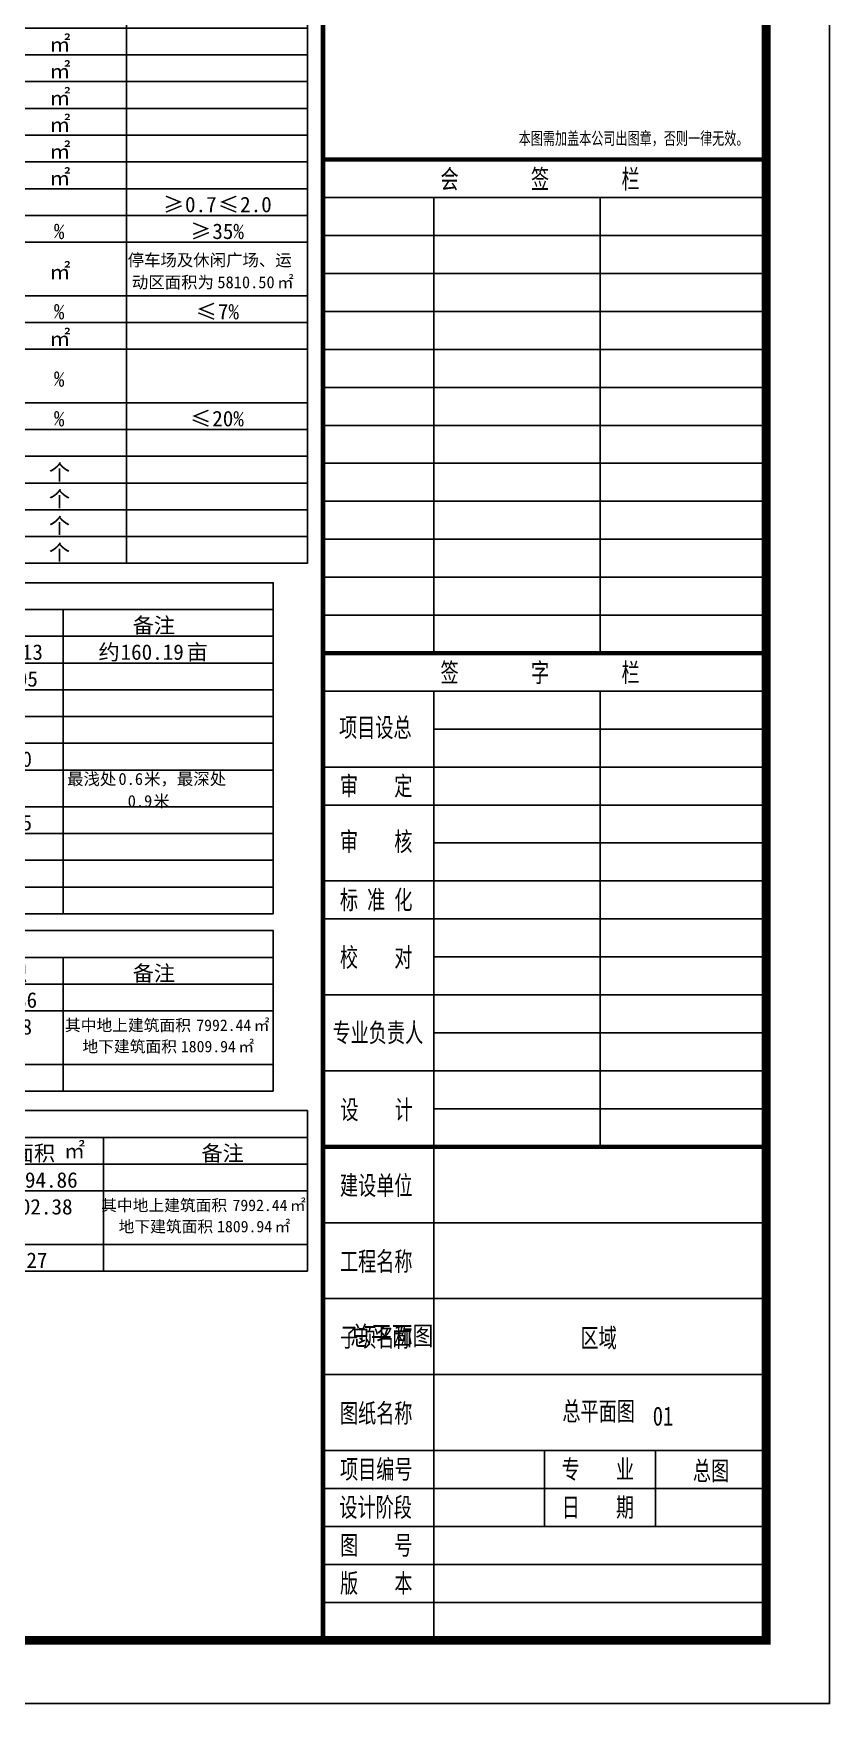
# Model space of a CAD drawing. Header units: millimetres. Extents: x 827 to 546581, y 88 to 2717140.
# Drawn here: x 545506.3 to 545632, y 2716371.5 to 2716635.5 of the extents above; entities that cross this region are included whole.
import ezdxf
from ezdxf.enums import TextEntityAlignment as Align

# ---------------------------------------------------------------- set-up
doc = ezdxf.new("R2010")
doc.units = ezdxf.units.MM
doc.header["$MEASUREMENT"] = 0
doc.layers.get('0').update_dxf_attribs({"linetype": 'CONTINUOUS'})
doc.layers.get('Defpoints').update_dxf_attribs({"linetype": 'CONTINUOUS'})
for name, color, linetype in [('LABEL_ASS_PM', 7, 'CONTINUOUS'), ('LABEL_PM', 7, 'CONTINUOUS'), ('LABEL_TXT_PM', 1, 'CONTINUOUS'), ('PUB_TAB', 7, 'CONTINUOUS'), ('TK', 7, 'CONTINUOUS')]:
    doc.layers.add(name, color=color, linetype=linetype)
doc.styles.add('-宋体', font='', dxfattribs={"width": 0.8})
doc.styles.add('-黑体', font='simhei.ttf', dxfattribs={"width": 0.8})
doc.styles.add('BARCODE_EAN13', font='')
doc.styles.add('TKHZ1', font='')
doc.styles.add('宋体', font='')
doc.styles.add('宋体_小4', font='', dxfattribs={"width": 0.7, "height": 3})
doc.styles.get('-宋体').set_extended_font_data('SimSun')
doc.styles.get('BARCODE_EAN13').set_extended_font_data('EanP36Tt')
doc.styles.get('TKHZ1').set_extended_font_data('SimSun')
doc.styles.get('宋体').set_extended_font_data('SimSun')
doc.styles.get('宋体_小4').set_extended_font_data('SimSun')

# ---------------------------------------------------------------- blocks, each defined once
blk = doc.blocks.new('5641465dh4gf64hdfg')
at = {"color": 1, "linetype": 'Continuous'}
blk.add_lwpolyline([(-159.58, 18.99), (-159.58, 71.31), (-37.38, 71.31), (-37.38, 18.99)], dxfattribs=at)
at = {"layer": 'PUB_TAB', "linetype": 'Continuous'}
blk.add_lwpolyline([(-159.58, 74.38), (-31.96, 74.38), (-31.96, 213.93), (-159.58, 213.93)], close=True, dxfattribs=at)
for points in [[(-159.58, 205.47), (-31.96, 205.47)], [(-103.1, 205.47), (-103.1, 74.38)], [(-81.83, 205.47), (-81.83, 74.38)], [(-60.56, 205.47), (-60.56, 74.38)], [(-159.58, 201.25), (-31.96, 201.25)], [(-159.58, 197.02), (-31.96, 197.02)], [(-159.58, 192.79), (-31.96, 192.79)], [(-144.34, 192.79), (-144.34, 158.96)], [(-144.34, 188.56), (-31.96, 188.56)], [(-133.83, 188.56), (-133.83, 163.19)], [(-133.83, 175.87), (-31.96, 175.87)], [(-133.83, 167.41), (-31.96, 167.41)], [(-144.34, 163.19), (-31.96, 163.19)], [(-159.58, 158.96), (-31.96, 158.96)], [(-159.58, 154.73), (-31.96, 154.73)], [(-144.34, 154.73), (-144.34, 137.81)], [(-144.34, 150.5), (-31.96, 150.5)], [(-144.34, 146.27), (-31.96, 146.27)], [(-144.34, 146.27), (-31.96, 146.27)], [(-144.34, 142.04), (-31.96, 142.04)], [(-159.58, 137.81), (-31.96, 137.81)], [(-159.58, 133.58), (-31.96, 133.58)], [(-159.58, 129.36), (-31.96, 129.36)], [(-159.58, 125.13), (-31.96, 125.13)], [(-159.58, 116.67), (-31.96, 116.67)], [(-159.58, 112.44), (-31.96, 112.44)], [(-159.58, 108.21), (-31.96, 108.21)], [(-159.58, 99.75), (-31.96, 99.75)], [(-159.58, 95.53), (-31.96, 95.53)], [(-159.58, 91.3), (-31.96, 91.3)], [(-144.34, 91.3), (-144.34, 74.38)], [(-144.34, 87.07), (-31.96, 87.07)], [(-133.83, 87.07), (-133.83, 78.61)], [(-133.83, 82.84), (-31.96, 82.84)], [(-144.34, 78.61), (-31.96, 78.61)], [(-37.38, 18.99), (-37.38, 71.31), (-159.58, 71.31), (-159.58, 18.99)], [(-159.58, 67.08), (-37.38, 67.08)], [(-113.1, 67.08), (-113.1, 18.99)], [(-91.83, 67.08), (-91.83, 18.99)], [(-70.56, 67.08), (-70.56, 18.99)], [(-159.58, 62.85), (-37.38, 62.85)], [(-159.58, 58.62), (-37.38, 58.62)], [(-159.58, 54.39), (-37.38, 54.39)], [(-146.34, 54.39), (-146.34, 23.22)], [(-146.34, 50.16), (-37.38, 50.16)], [(-146.34, 45.94), (-37.38, 45.94)], [(-146.34, 41.71), (-37.38, 41.71)], [(-146.34, 35.91), (-37.38, 35.91)], [(-146.34, 31.68), (-37.38, 31.68)], [(-146.34, 27.45), (-37.38, 27.45)], [(-159.58, 23.22), (-37.38, 23.22)], [(-159.58, 18.99), (-37.38, 18.99)], [(-37.38, -9.04), (-37.38, 16.33), (-159.58, 16.33), (-159.58, -9.04)], [(-159.58, 16.33), (-37.38, 16.33)], [(-159.58, 12.11), (-37.38, 12.11)], [(-113.1, 12.11), (-113.1, -9.04)], [(-91.83, 12.11), (-91.83, -9.04)], [(-70.56, 12.11), (-70.56, -9.04)], [(-159.58, 7.88), (-37.38, 7.88)], [(-159.58, 3.65), (-37.38, 3.65)], [(-159.58, 3.65), (-37.38, 3.65)], [(-144.34, 3.65), (-144.34, -9.04)], [(-144.34, -4.81), (-37.38, -4.81)], [(-144.34, -4.81), (-37.38, -4.81)], [(-159.58, -9.04), (-37.38, -9.04)], [(-31.96, -37.48), (-31.96, -12.11), (-159.58, -12.11), (-159.58, -37.48)], [(-159.58, -12.11), (-41.96, -12.11)], [(-159.58, -16.34), (-31.96, -16.34)], [(-127.98, -16.34), (-127.98, -37.48)], [(-102.55, -16.34), (-102.55, -37.48)], [(-85.43, -16.34), (-85.43, -37.48)], [(-85.43, -16.34), (-85.43, -37.48)], [(-64.16, -16.34), (-64.16, -37.48)], [(-159.58, -20.57), (-31.96, -20.57)], [(-159.58, -24.8), (-31.96, -24.8)], [(-159.58, -24.8), (-31.96, -24.8)], [(-144.34, -24.8), (-144.34, -37.48)], [(-144.34, -33.25), (-31.96, -33.25)], [(-144.34, -33.25), (-31.96, -33.25)], [(-159.58, -37.48), (-31.96, -37.48)]]:
    blk.add_lwpolyline(points, dxfattribs=at)
at = {"layer": 'PUB_TAB', "linetype": 'Continuous', "style": '宋体'}
for s, height, p in [('主要经济技术指标', 2.447, (-109.54, 208.09)), ('名称', 2.447, (-134.64, 201.75)), ('数量', 2.447, (-95.8, 201.75)), ('单位', 2.447, (-74.53, 201.75)), ('备注', 2.447, (-49.56, 201.75)), ('规划总用地面积', 2.447, (-143.35, 197.52)), ('106797.13', 2.447, (-99.99, 197.52)), ('㎡', 2.45, (-72.72, 197.52)), ('约', 2.45, (-54.96, 197.52)), ('160.19', 2.447, (-51.48, 197.52)), ('亩', 2.45, (-41.04, 197.52)), ('总建筑面积', 2.447, (-139.86, 193.29)), ('48890.5', 2.447, (-98.39, 193.29)), ('㎡', 2.45, (-72.72, 193.29)), ('厂房按一层计建筑面积', 1.899, (-59.63, 193.21)), ('计容建筑面积', 2.447, (-134, 189.06)), ('86141.68', 2.447, (-99.25, 189.06)), ('㎡', 2.45, (-72.72, 189.06)), ('厂房单层层高超', 1.899, (-59.75, 184.75)), ('8', 1.9, (-40.85, 184.75)), ('米，', 1.899, (-39.5, 184.75)), ('厂房', 2.447, (-121.74, 180.6)), ('78122.24', 2.447, (-99.26, 180.6)), ('㎡', 2.45, (-72.72, 180.6)), ('厂房按两层算计容面', 1.899, (-59.08, 181.25)), ('其中', 2.447, (-155.18, 177.66)), ('其中', 2.447, (-142.65, 177.66)), ('积', 1.9, (-56.88, 177.75)), ('为', 1.9, (-52.83, 177.75)), ('78122.24', 1.899, (-50.13, 177.75)), ('㎡', 1.9, (-39.33, 177.75)), (',', 1.9, (-54.18, 177.75)), ('地上总建筑面积', 1.899, (-56.25, 172.11)), ('综合楼', 2.447, (-123.52, 170.44)), ('7992.44', 2.447, (-98.39, 170.44)), ('㎡', 2.45, (-72.72, 170.44)), ('门卫室', 2.447, (-123.34, 163.69)), ('㎡', 2.45, (-72.72, 163.69)), ('27', 2.447, (-94.02, 163.69)), ('不计容建筑面积', 2.447, (-140.97, 159.46)), ('1809.94', 2.447, (-98.3, 159.46)), ('㎡', 2.45, (-72.72, 159.46)), ('综合楼地下室建筑面积', 1.899, (-59.8, 159.78)), ('总建筑占地面积', 2.447, (-143.34, 155.23)), ('66456.95', 2.447, (-99.24, 155.23)), ('㎡', 2.45, (-72.72, 155.23)), ('厂房', 2.447, (-126.99, 151)), ('39061.12', 2.447, (-99.22, 151)), ('㎡', 2.45, (-72.72, 151)), ('其中', 2.447, (-155.18, 146.87)), ('综合楼', 2.447, (-128.77, 146.77)), ('1633.48', 2.447, (-98.26, 146.77)), ('㎡', 2.45, (-72.72, 146.77)), ('门卫室', 2.447, (-128.6, 142.55)), ('㎡', 2.45, (-72.72, 142.55)), ('27', 2.447, (-94.02, 142.55)), ('推料场', 2.447, (-128.77, 138.32)), ('25735.35', 2.447, (-99.23, 138.32)), ('㎡', 2.45, (-72.72, 138.32)), ('绿地面积', 2.447, (-138.12, 134.09)), ('15161.05', 2.447, (-99.12, 134.09)), ('㎡', 2.45, (-72.72, 134.09)), ('容积率', 2.447, (-136.39, 129.86)), ('0.81', 2.447, (-95.69, 129.86)), ('≥', 2.45, (-54.78, 129.86)), ('0.7', 2.447, (-51.3, 129.86)), ('≤', 2.45, (-46.08, 129.86)), ('2.0', 2.447, (-42.6, 129.86)), ('建筑系数', 2.447, (-138.14, 125.63)), ('62.22', 2.447, (-96.63, 125.63)), ('%', 2.45, (-72.01, 125.63)), ('≥', 2.45, (-50.47, 125.63)), ('35%', 2.447, (-46.99, 125.63)), ('行政办公及生活服务设施用地面积', 2.447, (-157.25, 119.26)), ('7470.98', 2.447, (-98.35, 119.26)), ('㎡', 2.45, (-72.72, 119.26)), ('停车场及休闲广场、运', 1.899, (-60.36, 121.35)), ('动区面积为', 1.899, (-59.69, 117.85)), ('5810.50', 1.899, (-46.19, 117.85)), ('㎡', 1.9, (-36.74, 117.85)), ('行政办公及生活服务设施占用地面积', 2.447, (-158.99, 112.94)), ('6.99', 2.447, (-95.77, 112.94)), ('%', 2.45, (-72.01, 112.94)), ('≤', 2.45, (-49.59, 112.94)), ('7%', 2.447, (-46.11, 112.94)), ('行政办公及生活服务设施总建筑面积', 2.4304, (-158.8, 108.74)), ('9829.38', 2.447, (-98.38, 108.72)), ('㎡', 2.45, (-72.72, 108.72)), ('行政办公及生活服务设施建筑面积占', 2.4304, (-158.85, 104.51)), ('20.10', 2.447, (-96.64, 102.3)), ('%', 2.45, (-72.01, 102.3)), ('总建筑面积', 2.43, (-139.94, 100.03)), ('绿地率', 2.447, (-136.4, 96.03)), ('14.20', 2.447, (-96.53, 96.03)), ('%', 2.45, (-72.01, 96.03)), ('≤', 2.45, (-50.48, 96.03)), ('20%', 2.447, (-47, 96.03)), ('停车位', 2.447, (-136.42, 91.8)), ('机动停车位', 2.447, (-132.29, 87.57)), ('143', 2.447, (-94.77, 87.57)), ('个', 2.45, (-72.79, 87.57)), ('普通停车位', 2.447, (-127.04, 83.34)), ('140', 2.447, (-94.79, 83.34)), ('个', 2.45, (-72.79, 83.34)), ('其中', 2.447, (-155.18, 81.23)), ('其中', 2.447, (-142.3, 81.23)), ('无障碍停车位', 2.447, (-128.76, 79.11)), ('个', 2.45, (-72.79, 79.11)), ('3', 2.45, (-93.13, 79.11)), ('非机动车停车位', 2.447, (-135.74, 74.88)), ('670', 2.447, (-94.91, 74.88)), ('个', 2.45, (-72.79, 74.88)), ('绿地统计表', 2.447, (-114.3, 67.99)), ('名称', 2.447, (-136.64, 63.35)), ('单位', 2.447, (-105.8, 63.35)), ('数量', 2.447, (-84.53, 63.35)), ('备注', 2.447, (-59.56, 63.35)), ('规划总用地面积', 2.447, (-145.35, 59.13)), ('㎡', 2.45, (-103.99, 59.13)), ('106797.13', 2.447, (-88.72, 59.13)), ('约', 2.45, (-64.96, 59.13)), ('160.19', 2.447, (-61.48, 59.13)), ('亩', 2.45, (-51.04, 59.13)), ('绿地总面积', 2.447, (-141.87, 54.9)), ('㎡', 2.45, (-103.99, 54.9)), ('15161.05', 2.447, (-87.85, 54.9)), ('公共绿地', 2.447, (-140.11, 50.67)), ('㎡', 2.45, (-103.99, 50.67)), ('屋顶绿地', 2.447, (-140.15, 46.44)), ('㎡', 2.45, (-103.99, 46.44)), ('其中', 2.447, (-157.18, 44.33)), ('其它绿地', 2.447, (-140.16, 42.21)), ('㎡', 2.45, (-103.99, 42.21)), ('8272.80', 2.447, (-87.12, 42.21)), ('水域', 2.447, (-136.66, 37.98)), ('㎡', 2.45, (-103.99, 37.98)), ('251', 2.447, (-83.54, 37.98)), ('最浅处', 1.899, (-69.92, 39.36)), ('0.6', 1.899, (-61.81, 39.36)), ('米，最深处', 1.899, (-57.76, 39.36)), ('0.9', 1.899, (-60.35, 35.86)), ('米', 1.9, (-56.3, 35.86)), ('车场绿化', 2.447, (-140.15, 32.18)), ('㎡', 2.45, (-103.99, 32.18)), ('6637.25', 2.447, (-87.1, 32.18)), ('架空绿化', 2.447, (-140.15, 27.95)), ('㎡', 2.45, (-103.99, 27.95)), ('硬化绿茵', 2.447, (-140.11, 23.72)), ('㎡', 2.45, (-103.99, 23.72)), ('绿地率', 2.447, (-138.4, 19.5)), ('%', 2.45, (-103.28, 19.5)), ('14.20', 2.447, (-85.26, 19.5)), ('公建统计表', 2.447, (-114.26, 13)), ('名称', 2.447, (-136.64, 8.38)), ('单位', 2.447, (-105.8, 8.38)), ('总面积', 2.447, (-86.23, 8.38)), ('备注', 2.447, (-59.56, 8.38)), ('厂房', 2.447, (-136.61, 4.15)), ('㎡', 2.45, (-103.99, 4.15)), ('39294.86', 2.447, (-87.97, 4.15)), ('行政办公', 2.447, (-159.23, -0.08)), ('综合楼', 2.447, (-138.39, -0.08)), ('㎡', 2.45, (-103.99, -0.08)), ('9802.38', 2.447, (-87.11, -0.08)), ('其中地上建筑面积', 1.823, (-70.26, 0.47)), ('7992.44', 1.823, (-49.52, 0.47)), ('㎡', 1.82, (-40.44, 0.47)), ('和生活', 2.447, (-157.55, -4.31)), ('地下建筑面积', 1.823, (-67.5, -2.89)), ('1809.94', 1.823, (-51.95, -2.89)), ('㎡', 1.82, (-42.87, -2.89)), ('服务设施', 2.447, (-159.28, -8.53)), ('门卫室', 2.447, (-138.21, -8.53)), ('㎡', 2.45, (-103.99, -8.53)), ('27', 2.447, (-82.75, -8.53)), ('建筑统计表', 2.447, (-118.91, -15.47)), ('名称', 2.447, (-140.34, -20.06)), ('地上（下）层数', 2.447, (-127.46, -20.06)), ('高度（', 2.447, (-101.51, -20.06)), ('m', 2.45, (-91.07, -20.06)), ('）', 2.45, (-89.33, -20.06)), ('总面积', 2.447, (-81.84, -20.06)), ('㎡', 2.45, (-70.43, -19.64)), ('备注', 2.447, (-48.7, -20.06)), ('厂房', 2.447, (-140.31, -24.29)), ('1(0)', 2.447, (-120.24, -24.29)), ('26.00', 2.447, (-100.24, -24.29)), ('39294.86', 2.447, (-81.57, -24.29)), ('行政办公', 2.447, (-159.23, -28.52)), ('综合楼', 2.447, (-142.09, -28.52)), ('5(1)', 2.447, (-120.34, -28.52)), ('20.20', 2.447, (-100.24, -28.52)), ('9802.38', 2.447, (-80.71, -28.52)), ('其中地上建筑面积', 1.823, (-64.54, -27.98)), ('7992.44', 1.823, (-43.8, -27.98)), ('㎡', 1.82, (-34.72, -27.98)), ('和生活', 2.447, (-157.55, -32.75)), ('地下建筑面积', 1.823, (-61.78, -31.34)), ('1809.94', 1.823, (-46.23, -31.34)), ('㎡', 1.82, (-37.15, -31.34)), ('服务设施', 2.447, (-159.28, -36.98)), ('门卫室', 2.447, (-141.91, -36.98)), ('1(0)', 2.447, (-120.24, -36.98)), ('3.1', 2.447, (-98.4, -36.98)), ('27', 2.447, (-76.35, -36.98))]:
    blk.add_text(s, height=height, dxfattribs=at).set_placement(p)
blk = doc.blocks.new('PMSheet_A1_v-2026_hanx@chinacuc.com2026040717180901')
at = {"layer": 'LABEL_PM', "color": 0}
for p, q in [((831, 238), (761, 238)), ((831, 232), (761, 232)), ((831, 226), (761, 226)), ((831, 220), (761, 220)), ((831, 214), (761, 214)), ((831, 208), (761, 208)), ((831, 202), (761, 202)), ((831, 196), (761, 196)), ((831, 190), (761, 190)), ((831, 184), (761, 184)), ((831, 178), (761, 178)), ((831, 172), (761, 172)), ((831, 160), (761, 160)), ((831, 154), (778.5, 154)), ((831, 148), (761, 148)), ((831, 142), (761, 142)), ((831, 136), (778.5, 136)), ((831, 130), (761, 130)), ((831, 124), (761, 124)), ((831, 118), (778.5, 118)), ((831, 112), (761, 112)), ((831, 106), (778.5, 106)), ((831, 100), (761, 100)), ((831, 94), (778.5, 94)), ((831, 76), (761, 76)), ((831, 64), (761, 64)), ((831, 52), (761, 52)), ((831, 40), (761, 40)), ((831, 34), (761, 34)), ((831, 28), (761, 28)), ((831, 22), (761, 22)), ((831, 16), (761, 16)), ((831, 10), (761, 10))]:
    blk.add_line(p, q, dxfattribs=at)
at = {"layer": 'LABEL_PM', "color": 7}
for p, q in [((778.5, 166), (778.5, 238)), ((804.75, 238), (804.75, 166)), ((778.5, 88), (778.5, 160)), ((804.75, 88), (804.75, 160)), ((778.5, 40), (778.5, 10)), ((796, 40), (796, 28)), ((813.5, 40), (813.5, 28))]:
    blk.add_line(p, q, dxfattribs=at)
blk.add_lwpolyline([(0, 0), (841, 0), (841, 594), (0, 594)], close=True, dxfattribs=at)
at = {"layer": 'LABEL_PM', "color": 7, "const_width": 1.4}
blk.add_lwpolyline([(25, 10), (25, 584), (831, 584), (831, 10)], close=True, dxfattribs=at)
at = {"layer": 'LABEL_PM', "color": 0, "const_width": 0.7}
for points in [[(761, 584), (761, 10)], [(831, 88), (761, 88)], [(635, 10), (831, 10)], [(635, 10), (831, 10)], [(635, 10), (831, 10)], [(635, 10), (831, 10)], [(635, 10), (831, 10)]]:
    blk.add_lwpolyline(points, dxfattribs=at)
at = {"layer": 'LABEL_PM', "color": 0}
for points in [[(831, 244, 0.7, 0.7, 0), (761, 244, 0.7, 0.7, 0)], [(831, 166, 0.7, 0.7, 0), (761, 166, 0.7, 0.7, 0)]]:
    blk.add_lwpolyline(points, format="xyseb", dxfattribs=at)
at = {"layer": 'LABEL_PM'}
blk.add_lwpolyline([(778.5, 40), (778.5, 88)], dxfattribs=at)
at = {"layer": 'Defpoints', "color": 254, "style": 'TKHZ1', "width": 0.8}
blk.add_attdef('VTF', (788.4, 2.73), '', height=3, rotation=360, dxfattribs=at)
at = {"layer": 'LABEL_ASS_PM', "style": '宋体_小4', "width": 0.7}
for tag, p in [('辅助名称', (769.8, 11.9)), ('辅助编号', (804.23, 11.9))]:
    blk.add_attdef(tag, text='', height=3, dxfattribs=at).set_placement(p, align=Align.CENTER)
at = {"layer": 'LABEL_PM', "color": 0, "style": '宋体_小4', "width": 0.7}
for s, height, p in [('本图需加盖本公司出图章，否则一律无效。', 2, (791.91, 246.35)), ('项目设总', 3, (763.54, 152.76)), ('审    定', 3, (763.68, 143.52)), ('审    核', 3, (763.68, 134.72)), ('标 准 化', 3, (763.68, 125.52)), ('校    对', 3, (763.68, 116.43)), ('专业负责人', 3, (762.51, 104.53)), ('设    计', 3, (763.75, 92.36)), ('建设单位', 3, (763.68, 80.39)), ('工程名称', 3, (763.68, 68.39)), ('子项名称', 3, (763.68, 56.39)), ('图纸名称', 3, (763.68, 44.39)), ('项目编号', 3, (763.69, 35.53)), ('专    业', 3, (798.69, 35.53)), ('设计阶段', 3, (763.59, 29.53)), ('日    期', 3, (798.69, 29.53)), ('图    号', 3, (763.69, 23.53)), ('版    本', 3, (763.69, 17.53))]:
    blk.add_text(s, height=height, dxfattribs=at).set_placement(p)
at = {"layer": 'LABEL_PM', "style": '宋体_小4', "width": 0.7}
for s, p in [('会        签        栏', (779.56, 239.43)), ('签        字        栏', (779.56, 161.43))]:
    blk.add_text(s, height=3, dxfattribs=at).set_placement(p)
at = {"layer": 'LABEL_TXT_PM'}
for tag, height, style, width, p in [('专业1', 3, '-黑体', 0.8, (769.9, 233.37)), ('专业1会签', 3, '-黑体', 0.8, (791.78, 233.37)), ('专业1会签签名', 3, '-黑体', 0.8, (817.69, 233.37)), ('专业2', 3, '-黑体', 0.8, (769.9, 227.41)), ('专业2会签', 3, '-黑体', 0.8, (791.78, 227.41)), ('专业2会签签名', 3, '-黑体', 0.8, (817.69, 227.41)), ('专业3', 3, '-黑体', 0.8, (769.9, 221.32)), ('专业3会签', 3, '-黑体', 0.8, (791.78, 221.32)), ('专业3会签签名', 3, '-黑体', 0.8, (817.69, 221.32)), ('专业4', 3, '-黑体', 0.8, (769.9, 215.45)), ('专业4会签', 3, '-黑体', 0.8, (791.78, 215.45)), ('专业4会签签名', 3, '-黑体', 0.8, (817.69, 215.45)), ('专业5', 3, '-黑体', 0.8, (769.9, 209.44)), ('专业5会签', 3, '-黑体', 0.8, (791.78, 209.44)), ('专业5会签签名', 3, '-黑体', 0.8, (817.69, 209.44)), ('专业6', 3, '-黑体', 0.8, (769.9, 203.46)), ('专业6会签', 3, '-黑体', 0.8, (791.78, 203.46)), ('专业6会签签名', 3, '-黑体', 0.8, (817.69, 203.46)), ('专业7', 3, '-黑体', 0.8, (769.9, 197.41)), ('专业7会签', 3, '-黑体', 0.8, (791.78, 197.41)), ('专业7会签签名', 3, '-黑体', 0.8, (817.69, 197.41)), ('专业8', 3, '-黑体', 0.8, (769.9, 191.45)), ('专业8会签', 3, '-黑体', 0.8, (791.78, 191.45)), ('专业8会签签名', 3, '-黑体', 0.8, (817.69, 191.45)), ('专业9', 3, '-黑体', 0.8, (769.9, 185.4)), ('专业9会签', 3, '-黑体', 0.8, (791.78, 185.4)), ('专业9会签签名', 3, '-黑体', 0.8, (817.69, 185.4)), ('专业10', 3, '-黑体', 0.8, (769.9, 179.38)), ('专业10会签', 3, '-黑体', 0.8, (791.78, 179.38)), ('专业10会签签名', 3, '-黑体', 0.8, (817.69, 179.38)), ('专业11', 3, '-黑体', 0.8, (769.9, 173.36)), ('专业11会签', 3, '-黑体', 0.8, (791.78, 173.36)), ('专业11会签签名', 3, '-黑体', 0.8, (817.69, 173.36)), ('专业12', 3, '-黑体', 0.8, (769.9, 167.69)), ('专业12会签', 3, '-黑体', 0.8, (791.78, 167.69)), ('专业12会签签名', 3, '-黑体', 0.8, (817.69, 167.69)), ('项目设总', 3, '-黑体', 0.8, (791.61, 155.49)), ('项目设总签名', 3, '-黑体', 0.8, (817.81, 155.49)), ('项目设总2', 3, '-黑体', 0.8, (791.61, 149.46)), ('项目设总2签名', 3, '-黑体', 0.8, (817.81, 149.46)), ('审定', 3, '-黑体', 0.8, (791.61, 143.33)), ('审定签名', 3, '-黑体', 0.8, (817.81, 143.33)), ('审核', 3, '-黑体', 0.8, (791.61, 137.38)), ('审核签名', 3, '-黑体', 0.8, (817.81, 137.38)), ('审核2', 3, '-黑体', 0.8, (791.61, 131.44)), ('审核2签名', 3, '-黑体', 0.8, (817.81, 131.44)), ('标准化', 3, '-黑体', 0.8, (791.61, 125.35)), ('标准化签名', 3, '-黑体', 0.8, (817.81, 125.35)), ('校对', 3, '-黑体', 0.8, (791.61, 119.38)), ('校对签名', 3, '-黑体', 0.8, (817.81, 119.38)), ('校对2', 3, '-黑体', 0.8, (791.61, 113.44)), ('校对2签名', 3, '-黑体', 0.8, (817.81, 113.44)), ('专业负责人', 3, '-黑体', 0.8, (791.61, 107.28)), ('专业负责人签名', 3, '-黑体', 0.8, (817.81, 107.28)), ('专业负责人2', 3, '-黑体', 0.8, (791.61, 101.35)), ('专业负责人2签名', 3, '-黑体', 0.8, (817.81, 101.35)), ('设计', 3, '-黑体', 0.8, (791.61, 95.37)), ('设计签名', 3, '-黑体', 0.8, (817.81, 95.37)), ('设计2', 3, '-黑体', 0.8, (791.61, 89.54)), ('设计2签名', 3, '-黑体', 0.8, (817.81, 89.54)), ('建设单位_U01', 3, '宋体_小4', 0.7, (804.54, 83.01)), ('建设单位', 3, '宋体_小4', 0.7, (804.54, 80.23)), ('建设单位_D01', 3, '宋体_小4', 0.7, (804.54, 77.68)), ('项目名称_U01', 3, '宋体_小4', 0.7, (804.77, 71.14)), ('项目名称', 3, '宋体_小4', 0.7, (804.77, 68.36)), ('项目名称_D01', 3, '宋体_小4', 0.7, (804.77, 65.81)), ('子项名称_U01', 3, '宋体_小4', 0.7, (804.54, 59.07)), ('子项名称', 3, '宋体_小4', 0.7, (804.54, 56.29)), ('子项名称_D01', 3, '宋体_小4', 0.7, (804.54, 53.74)), ('图名_U01', 3, '宋体_小4', 0.7, (804.54, 47.49)), ('图名', 3, '宋体_小4', 0.7, (804.54, 44.71)), ('图名_D01', 3, '宋体_小4', 0.7, (804.54, 42.16)), ('项目编号', 3, '宋体_小4', 0.7, (787.24, 35.3)), ('专业', 3, '宋体_小4', 0.7, (822.28, 35.3)), ('设计阶段', 3, '宋体_小4', 0.7, (787.24, 29.26)), ('日期', 3, '宋体_小4', 0.7, (822.28, 29.26)), ('图号', 3, '宋体_小4', 0.7, (804.23, 23.39)), ('版本', 3, '宋体_小4', 0.7, (804.23, 17.32)), ('图框属性', 0.001, '宋体_小4', 0.7, (825.99, 9.91))]:
    blk.add_attdef(tag, text='', height=height, dxfattribs=dict(at, style=style, width=width)).set_placement(p, align=Align.CENTER)
at = {"layer": 'LABEL_TXT_PM', "color": 0, "style": 'BARCODE_EAN13', "width": 1.8}
blk.add_attdef('条形码', text='', height=5, rotation=270, dxfattribs=at).set_placement((11.41, 31.77), align=Align.CENTER)
blk.add_attdef('条形码', text='', height=3, dxfattribs=at).set_placement((817.95, 3.2), align=Align.CENTER)

msp = doc.modelspace()

# ---------------------------------------------------------------- linework, layer by layer
at = {"layer": 'TK', "color": 3}
msp.add_line((544816, 2716381.524), (545622, 2716381.524), dxfattribs=at)
msp.add_lwpolyline([(544791, 2716371.524), (544791, 2716965.524), (545632, 2716965.524), (545632, 2716371.524)], close=True, dxfattribs=at)

# ---------------------------------------------------------------- block references
msp.add_blockref('PMSheet_A1_v-2026_hanx@chinacuc.com2026040717180901', (544791, 2716371.524)).add_auto_attribs({'图框属性': 'A1,594X841,16L', '子项名称': '区域', '图名': '总平面图', '专业': '总图'})
msp.add_blockref('5641465dh4gf64hdfg', (545581.516, 2716477.341))

# ---------------------------------------------------------------- texts
at = {"layer": 'TK', "style": '-宋体', "width": 0.8}
for s, p in [('总平面图', (545556.317, 2716428.174)), ('01', (545604.072, 2716415.459))]:
    msp.add_text(s, height=3, dxfattribs=at).set_placement(p)

doc.saveas('drawing.dxf')
